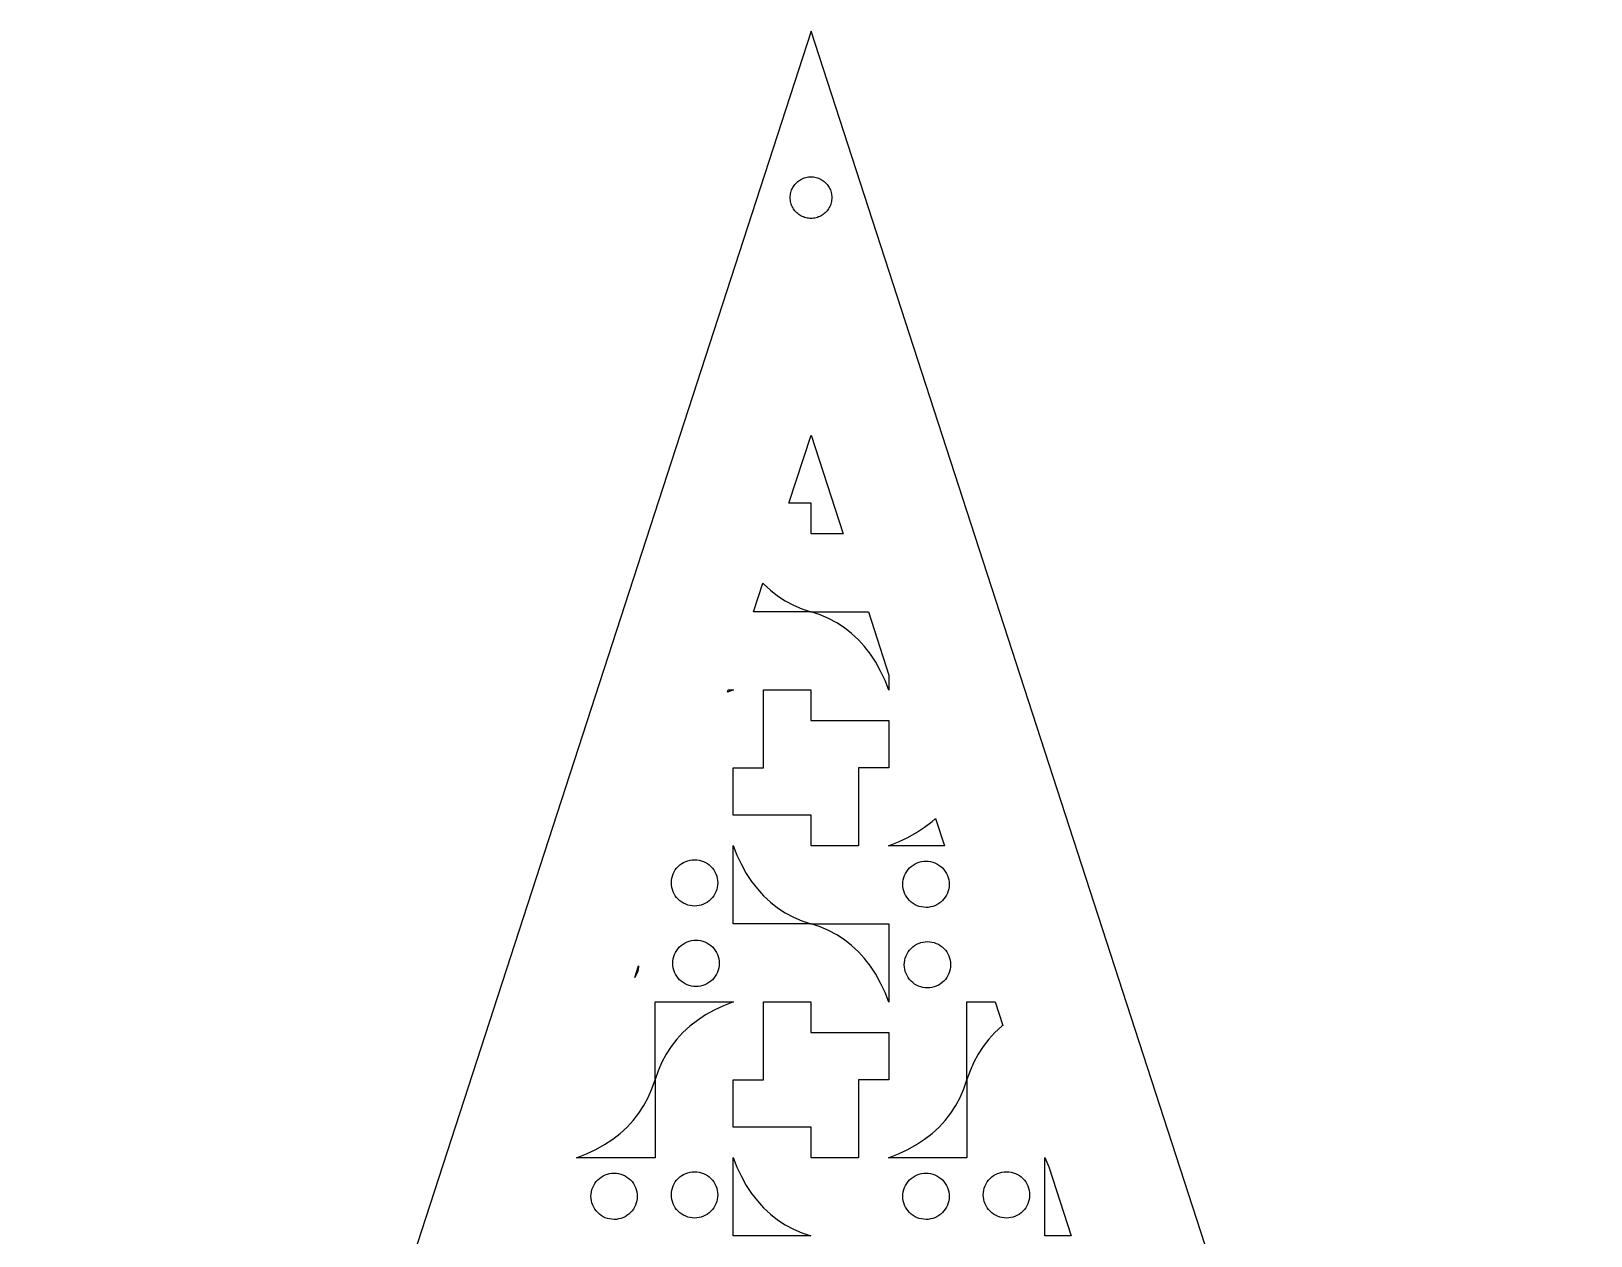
# Model space of a CAD drawing. Header units: metres. Extents: x -75 to 75, y 0 to 231.
# Drawn here: x -75 to 75, y 115 to 230.8 of the extents above; entities that cross this region are included whole.
import ezdxf

# ---------------------------------------------------------------- set-up
doc = ezdxf.new("R2010")
doc.units = ezdxf.units.M

msp = doc.modelspace()

# ---------------------------------------------------------------- linework, layer by layer
for p, q in [((0, 230.826), (-75, 0)), ((75, 0), (0, 230.826)), ((-1.68864, 215.898), (-1.61803, 216.002)), ((-1.61803, 216.002), (-1.54102, 216.101)), ((-1.54102, 216.101), (-1.45793, 216.195)), ((-1.45793, 216.195), (-1.36908, 216.284)), ((-1.36908, 216.284), (-1.27484, 216.367)), ((-1.27484, 216.367), (-1.17557, 216.444)), ((-1.17557, 216.444), (-1.07164, 216.515)), ((-1.07164, 216.515), (-0.9635, 216.579)), ((-0.9635, 216.579), (-0.85155, 216.636)), ((-0.85155, 216.636), (-0.73624, 216.686)), ((-0.73624, 216.686), (-0.61803, 216.728)), ((-0.61803, 216.728), (-0.49738, 216.763)), ((-0.49738, 216.763), (-0.37476, 216.791)), ((-0.37476, 216.791), (-0.25066, 216.81)), ((-0.25066, 216.81), (-0.12558, 216.822)), ((-0.12558, 216.822), (0, 216.826)), ((0, 216.826), (0.12558, 216.822)), ((0.12558, 216.822), (0.25066, 216.81)), ((0.25066, 216.81), (0.37476, 216.791)), ((0.37476, 216.791), (0.49738, 216.763)), ((0.49738, 216.763), (0.61803, 216.728)), ((0.61803, 216.728), (0.73624, 216.686)), ((0.73624, 216.686), (0.85155, 216.636)), ((0.85155, 216.636), (0.9635, 216.579)), ((0.9635, 216.579), (1.07164, 216.515)), ((1.07164, 216.515), (1.17557, 216.444)), ((1.17557, 216.444), (1.27484, 216.367)), ((1.27484, 216.367), (1.36908, 216.284)), ((1.36908, 216.284), (1.45793, 216.195)), ((1.45793, 216.195), (1.54102, 216.101)), ((1.54102, 216.101), (1.61803, 216.002)), ((1.61803, 216.002), (1.68864, 215.898)), ((-2, 214.826), (-1.99605, 214.952)), ((-1.99605, 214.701), (-2, 214.826)), ((-1.99605, 214.952), (-1.98422, 215.077)), ((-1.98422, 214.576), (-1.99605, 214.701)), ((-1.98422, 215.077), (-1.96457, 215.201)), ((-1.96457, 214.451), (-1.98422, 214.576)), ((-1.96457, 215.201), (-1.93716, 215.324)), ((-1.93716, 215.324), (-1.9021, 215.444)), ((-1.9021, 215.444), (-1.85954, 215.562)), ((-1.85954, 215.562), (-1.80965, 215.678)), ((-1.80965, 215.678), (-1.75261, 215.79)), ((-1.75261, 215.79), (-1.68864, 215.898)), ((1.68864, 215.898), (1.75261, 215.79)), ((1.75261, 215.79), (1.80965, 215.678)), ((1.80965, 215.678), (1.85954, 215.562)), ((1.85954, 215.562), (1.9021, 215.444)), ((1.9021, 215.444), (1.93716, 215.324)), ((1.93716, 215.324), (1.96457, 215.201)), ((1.96457, 215.201), (1.98422, 215.077)), ((1.98422, 214.576), (1.96457, 214.451)), ((1.98422, 215.077), (1.99605, 214.952)), ((1.99605, 214.701), (1.98422, 214.576)), ((1.99605, 214.952), (2, 214.826)), ((2, 214.826), (1.99605, 214.701)), ((-1.93716, 214.329), (-1.96457, 214.451)), ((-1.9021, 214.208), (-1.93716, 214.329)), ((-1.85954, 214.09), (-1.9021, 214.208)), ((-1.80965, 213.975), (-1.85954, 214.09)), ((-1.75261, 213.863), (-1.80965, 213.975)), ((-1.68864, 213.755), (-1.75261, 213.863)), ((-1.61803, 213.651), (-1.68864, 213.755)), ((-1.54102, 213.551), (-1.61803, 213.651)), ((-1.45793, 213.457), (-1.54102, 213.551)), ((-1.36908, 213.368), (-1.45793, 213.457)), ((-1.27484, 213.285), (-1.36908, 213.368)), ((-1.17557, 213.208), (-1.27484, 213.285)), ((-1.07164, 213.138), (-1.17557, 213.208)), ((-0.9635, 213.074), (-1.07164, 213.138)), ((-0.85155, 213.017), (-0.9635, 213.074)), ((-0.73624, 212.967), (-0.85155, 213.017)), ((0.85155, 213.017), (0.73624, 212.967)), ((0.9635, 213.074), (0.85155, 213.017)), ((1.07164, 213.138), (0.9635, 213.074)), ((1.17557, 213.208), (1.07164, 213.138)), ((1.27484, 213.285), (1.17557, 213.208)), ((1.36908, 213.368), (1.27484, 213.285)), ((1.45793, 213.457), (1.36908, 213.368)), ((1.54102, 213.551), (1.45793, 213.457)), ((1.61803, 213.651), (1.54102, 213.551)), ((1.68864, 213.755), (1.61803, 213.651)), ((1.75261, 213.863), (1.68864, 213.755)), ((1.80965, 213.975), (1.75261, 213.863)), ((1.85954, 214.09), (1.80965, 213.975)), ((1.9021, 214.208), (1.85954, 214.09)), ((1.93716, 214.329), (1.9021, 214.208)), ((1.96457, 214.451), (1.93716, 214.329)), ((-0.61803, 212.924), (-0.73624, 212.967)), ((-0.49738, 212.889), (-0.61803, 212.924)), ((-0.37476, 212.862), (-0.49738, 212.889)), ((-0.25066, 212.842), (-0.37476, 212.862)), ((-0.12558, 212.83), (-0.25066, 212.842)), ((0, 212.826), (-0.12558, 212.83)), ((0.12558, 212.83), (0, 212.826)), ((0.25066, 212.842), (0.12558, 212.83)), ((0.37476, 212.862), (0.25066, 212.842)), ((0.49738, 212.889), (0.37476, 212.862)), ((0.61803, 212.924), (0.49738, 212.889)), ((0.73624, 212.967), (0.61803, 212.924)), ((-2.12823, 185.443), (0, 191.993)), ((0, 191.993), (3.08357, 182.503)), ((0.0032, 185.443), (-2.12823, 185.443)), ((0.0032, 182.503), (0.0032, 185.443)), ((3.08357, 182.503), (0.0032, 182.503)), ((-5.52046, 175.003), (-4.62398, 177.762)), ((-4.62398, 177.762), (-4.55612, 177.688)), ((-4.55612, 177.688), (-3.90839, 177.088)), ((-3.90839, 177.088), (-3.21625, 176.549)), ((-3.21625, 176.549), (-2.47971, 176.07)), ((-2.47971, 176.07), (-1.69785, 175.652)), ((-1.69785, 175.652), (-0.87158, 175.294)), ((-0.01785, 175.003), (-5.52046, 175.003)), ((-0.87158, 175.294), (-0.01785, 175.003)), ((0.87158, 174.706), (0.01785, 174.997)), ((0.01785, 174.997), (5.52255, 174.997)), ((1.69785, 174.348), (0.87158, 174.706)), ((2.47971, 173.93), (1.69785, 174.348)), ((5.52255, 174.997), (7.4968, 168.921)), ((3.21625, 173.451), (2.47971, 173.93)), ((3.90839, 172.912), (3.21625, 173.451)), ((4.55612, 172.312), (3.90839, 172.912)), ((5.15854, 171.652), (4.55612, 172.312)), ((5.71655, 170.931), (5.15854, 171.652)), ((6.23062, 170.15), (5.71655, 170.931)), ((6.69891, 169.307), (6.23062, 170.15)), ((7.12326, 168.405), (6.69891, 169.307)), ((7.4968, 167.457), (7.12326, 168.405)), ((7.4968, 168.921), (7.4968, 167.457)), ((-7.45743, 167.497), (-8.03319, 167.27)), ((-8.03319, 167.27), (-7.95944, 167.497)), ((-7.95944, 167.497), (-7.45743, 167.497)), ((-4.55658, 159.997), (-4.55658, 167.497)), ((-4.55658, 167.497), (-0.0032, 167.497)), ((-0.0032, 167.497), (-0.0032, 164.557)), ((-0.0032, 164.557), (7.4968, 164.557)), ((7.4968, 164.557), (7.4968, 160.003)), ((-7.4968, 155.443), (-7.4968, 159.997)), ((-7.4968, 159.997), (-4.55658, 159.997)), ((7.4968, 160.003), (4.55658, 160.003)), ((4.55658, 160.003), (4.55658, 152.503)), ((0.0032, 155.443), (-7.4968, 155.443)), ((0.0032, 152.503), (0.0032, 155.443)), ((10.9314, 154.283), (11.6519, 154.841)), ((11.6519, 154.841), (11.9755, 155.137)), ((11.9755, 155.137), (12.8312, 152.503)), ((8.405, 152.877), (9.30725, 153.301)), ((9.30725, 153.301), (10.1495, 153.769)), ((10.1495, 153.769), (10.9314, 154.283)), ((-7.4968, 145.003), (-7.4968, 152.543)), ((-7.4968, 152.543), (-7.12326, 151.595)), ((-7.12326, 151.595), (-6.69891, 150.693)), ((4.55658, 152.503), (0.0032, 152.503)), ((7.45743, 152.503), (8.405, 152.877)), ((12.8312, 152.503), (7.45743, 152.503)), ((-13.1639, 149.987), (-13.0518, 150.175)), ((-13.0518, 150.175), (-12.9213, 150.35)), ((-12.9213, 150.35), (-12.7748, 150.512)), ((-12.7748, 150.512), (-12.6128, 150.659)), ((-12.6128, 150.659), (-12.437, 150.789)), ((-12.437, 150.789), (-12.2493, 150.901)), ((-12.2493, 150.901), (-12.0515, 150.995)), ((-12.0515, 150.995), (-11.846, 151.069)), ((-11.846, 151.069), (-11.6336, 151.122)), ((-11.6336, 151.122), (-11.4175, 151.154)), ((-11.4175, 151.154), (-11.1992, 151.164)), ((-11.1992, 151.164), (-10.9808, 151.154)), ((-10.9808, 151.154), (-10.7643, 151.122)), ((-10.7643, 151.122), (-10.5528, 151.069)), ((-10.5528, 151.069), (-10.3473, 150.995)), ((-10.3473, 150.995), (-10.1491, 150.901)), ((-10.1491, 150.901), (-9.9614, 150.789)), ((-9.9614, 150.789), (-9.78607, 150.659)), ((-9.78607, 150.659), (-9.62402, 150.512)), ((-9.62402, 150.512), (-9.47754, 150.35)), ((-9.47754, 150.35), (-9.34708, 150.175)), ((-9.34708, 150.175), (-9.23492, 149.987)), ((-6.69891, 150.693), (-6.23062, 149.85)), ((9.09851, 149.851), (9.21066, 150.038)), ((9.21066, 150.038), (9.34113, 150.214)), ((9.34113, 150.214), (9.48761, 150.376)), ((9.48761, 150.376), (9.64966, 150.522)), ((9.64966, 150.522), (9.82498, 150.652)), ((9.82498, 150.652), (10.0127, 150.765)), ((10.0127, 150.765), (10.2109, 150.858)), ((10.2109, 150.858), (10.4164, 150.932)), ((10.4164, 150.932), (10.6288, 150.986)), ((10.6288, 150.986), (10.8449, 151.018)), ((10.8449, 151.018), (11.0628, 151.028)), ((11.0628, 151.028), (11.2816, 151.017)), ((11.2816, 151.017), (11.4981, 150.985)), ((11.4981, 150.985), (11.7096, 150.932)), ((11.7096, 150.932), (11.9151, 150.858)), ((11.9151, 150.858), (12.1129, 150.765)), ((12.1129, 150.765), (12.3006, 150.652)), ((12.3006, 150.652), (12.4759, 150.522)), ((12.4759, 150.522), (12.6384, 150.376)), ((12.6384, 150.376), (12.7849, 150.214)), ((12.7849, 150.214), (12.9153, 150.038)), ((12.9153, 150.038), (13.027, 149.851)), ((-13.4267, 148.937), (-13.4161, 149.156)), ((-13.4166, 148.719), (-13.4267, 148.937)), ((-13.3841, 148.503), (-13.4166, 148.719)), ((-13.4161, 149.156), (-13.3841, 149.372)), ((-13.3841, 149.372), (-13.331, 149.584)), ((-13.331, 148.29), (-13.3841, 148.503)), ((-13.331, 149.584), (-13.2573, 149.789)), ((-13.2573, 149.789), (-13.1639, 149.987)), ((-9.23492, 149.987), (-9.14154, 149.789)), ((-9.14154, 149.789), (-9.06784, 149.584)), ((-9.06784, 149.584), (-9.01428, 149.371)), ((-9.01474, 148.502), (-9.06784, 148.29)), ((-8.9827, 148.718), (-9.01474, 148.502)), ((-9.01428, 149.371), (-8.98224, 149.155)), ((-8.97217, 148.937), (-8.9827, 148.718)), ((-8.98224, 149.155), (-8.97217, 148.937)), ((-6.23062, 149.85), (-5.71655, 149.069)), ((-5.71655, 149.069), (-5.15854, 148.348)), ((8.83575, 148.801), (8.84628, 149.019)), ((8.84583, 148.582), (8.83575, 148.801)), ((8.87787, 148.366), (8.84583, 148.582)), ((8.84628, 149.019), (8.87787, 149.236)), ((8.87787, 149.236), (8.93097, 149.447)), ((8.93097, 149.447), (9.00513, 149.653)), ((9.00513, 149.653), (9.09851, 149.851)), ((13.027, 149.851), (13.1209, 149.653)), ((13.1209, 149.653), (13.1946, 149.447)), ((13.1946, 149.447), (13.2477, 149.235)), ((13.2793, 148.582), (13.2472, 148.365)), ((13.2477, 149.235), (13.2797, 149.019)), ((13.2903, 148.801), (13.2793, 148.582)), ((13.2797, 149.019), (13.2903, 148.801)), ((-13.2573, 148.085), (-13.331, 148.29)), ((-13.1639, 147.887), (-13.2573, 148.085)), ((-13.0518, 147.7), (-13.1639, 147.887)), ((-12.9213, 147.524), (-13.0518, 147.7)), ((-12.7748, 147.362), (-12.9213, 147.524)), ((-12.6128, 147.215), (-12.7748, 147.362)), ((-12.437, 147.085), (-12.6128, 147.215)), ((-12.2493, 146.973), (-12.437, 147.085)), ((-9.9614, 147.085), (-10.1491, 146.973)), ((-9.78607, 147.215), (-9.9614, 147.085)), ((-9.62448, 147.362), (-9.78607, 147.215)), ((-9.47754, 147.524), (-9.62448, 147.362)), ((-9.34753, 147.699), (-9.47754, 147.524)), ((-9.23492, 147.887), (-9.34753, 147.699)), ((-9.14154, 148.084), (-9.23492, 147.887)), ((-9.06784, 148.29), (-9.14154, 148.084)), ((-5.15854, 148.348), (-4.55612, 147.688)), ((-4.55612, 147.688), (-3.90839, 147.088)), ((-3.90839, 147.088), (-3.21625, 146.549)), ((8.93097, 148.154), (8.87787, 148.366)), ((9.00513, 147.948), (8.93097, 148.154)), ((9.09851, 147.751), (9.00513, 147.948)), ((9.21066, 147.563), (9.09851, 147.751)), ((9.34113, 147.387), (9.21066, 147.563)), ((9.48761, 147.226), (9.34113, 147.387)), ((9.64966, 147.079), (9.48761, 147.226)), ((9.82498, 146.949), (9.64966, 147.079)), ((12.4759, 147.079), (12.3006, 146.949)), ((12.6379, 147.225), (12.4759, 147.079)), ((12.7849, 147.387), (12.6379, 147.225)), ((12.9149, 147.563), (12.7849, 147.387)), ((13.027, 147.751), (12.9149, 147.563)), ((13.1209, 147.948), (13.027, 147.751)), ((13.1946, 148.154), (13.1209, 147.948)), ((13.2472, 148.365), (13.1946, 148.154)), ((-12.0515, 146.879), (-12.2493, 146.973)), ((-11.846, 146.805), (-12.0515, 146.879)), ((-11.6345, 146.752), (-11.846, 146.805)), ((-11.418, 146.721), (-11.6345, 146.752)), ((-11.1992, 146.71), (-11.418, 146.721)), ((-10.9813, 146.72), (-11.1992, 146.71)), ((-10.7652, 146.752), (-10.9813, 146.72)), ((-10.5528, 146.805), (-10.7652, 146.752)), ((-10.3473, 146.879), (-10.5528, 146.805)), ((-10.1491, 146.973), (-10.3473, 146.879)), ((-3.21625, 146.549), (-2.47971, 146.07)), ((-2.47971, 146.07), (-1.69785, 145.652)), ((-1.69785, 145.652), (-0.87158, 145.294)), ((10.0127, 146.836), (9.82498, 146.949)), ((10.2109, 146.743), (10.0127, 146.836)), ((10.4164, 146.669), (10.2109, 146.743)), ((10.6279, 146.616), (10.4164, 146.669)), ((10.8444, 146.584), (10.6279, 146.616)), ((11.0628, 146.573), (10.8444, 146.584)), ((11.2811, 146.583), (11.0628, 146.573)), ((11.4972, 146.616), (11.2811, 146.583)), ((11.7096, 146.669), (11.4972, 146.616)), ((11.9151, 146.743), (11.7096, 146.669)), ((12.1129, 146.836), (11.9151, 146.743)), ((12.3006, 146.949), (12.1129, 146.836)), ((-0.01785, 145.003), (-7.4968, 145.003)), ((-0.87158, 145.294), (-0.01785, 145.003)), ((0.87158, 144.706), (0.01785, 144.997)), ((0.01785, 144.997), (7.4968, 144.997)), ((1.69785, 144.348), (0.87158, 144.706)), ((2.47971, 143.93), (1.69785, 144.348)), ((7.4968, 144.997), (7.4968, 137.457)), ((-12.9153, 142.437), (-12.7849, 142.613)), ((-12.7849, 142.613), (-12.6384, 142.774)), ((-12.6384, 142.774), (-12.4759, 142.921)), ((-12.4759, 142.921), (-12.3006, 143.051)), ((-12.3006, 143.051), (-12.1129, 143.164)), ((-12.1129, 143.164), (-11.9151, 143.257)), ((-11.9151, 143.257), (-11.7096, 143.331)), ((-11.7096, 143.331), (-11.4972, 143.384)), ((-11.4972, 143.384), (-11.2811, 143.417)), ((-11.2811, 143.417), (-11.0628, 143.427)), ((-11.0628, 143.427), (-10.8444, 143.416)), ((-10.8444, 143.416), (-10.6279, 143.384)), ((-10.6279, 143.384), (-10.4164, 143.331)), ((-10.4164, 143.331), (-10.2109, 143.257)), ((-10.2109, 143.257), (-10.0127, 143.164)), ((-10.0127, 143.164), (-9.82498, 143.051)), ((-9.82498, 143.051), (-9.64966, 142.921)), ((-9.64966, 142.921), (-9.48761, 142.774)), ((-9.48761, 142.774), (-9.34113, 142.613)), ((-9.34113, 142.613), (-9.21066, 142.437)), ((3.21625, 143.451), (2.47971, 143.93)), ((3.90839, 142.912), (3.21625, 143.451)), ((4.55612, 142.312), (3.90839, 142.912)), ((9.47754, 142.476), (9.62402, 142.638)), ((9.62402, 142.638), (9.78607, 142.785)), ((9.78607, 142.785), (9.9614, 142.915)), ((9.9614, 142.915), (10.1491, 143.027)), ((10.1491, 143.027), (10.3473, 143.121)), ((10.3473, 143.121), (10.5528, 143.195)), ((10.5528, 143.195), (10.7652, 143.248)), ((10.7652, 143.248), (10.9813, 143.28)), ((10.9813, 143.28), (11.1992, 143.29)), ((11.1992, 143.29), (11.418, 143.279)), ((11.418, 143.279), (11.6345, 143.248)), ((11.6345, 143.248), (11.846, 143.195)), ((11.846, 143.195), (12.0515, 143.121)), ((12.0515, 143.121), (12.2493, 143.027)), ((12.2493, 143.027), (12.437, 142.915)), ((12.437, 142.915), (12.6128, 142.785)), ((12.6128, 142.785), (12.7748, 142.638)), ((12.7748, 142.638), (12.9213, 142.476)), ((-13.2903, 141.199), (-13.2793, 141.418)), ((-13.2797, 140.981), (-13.2903, 141.199)), ((-13.2793, 141.418), (-13.2477, 141.635)), ((-13.2477, 141.635), (-13.1946, 141.846)), ((-13.1946, 141.846), (-13.1209, 142.052)), ((-13.1209, 142.052), (-13.027, 142.249)), ((-13.027, 142.249), (-12.9153, 142.437)), ((-9.21066, 142.437), (-9.09851, 142.249)), ((-9.09851, 142.249), (-9.00513, 142.052)), ((-9.00513, 142.052), (-8.93097, 141.846)), ((-8.93097, 141.846), (-8.87787, 141.634)), ((-8.87787, 141.634), (-8.84583, 141.418)), ((-8.83575, 141.199), (-8.84628, 140.981)), ((-8.84583, 141.418), (-8.83575, 141.199)), ((5.15854, 141.652), (4.55612, 142.312)), ((5.71655, 140.931), (5.15854, 141.652)), ((8.97217, 141.063), (8.9827, 141.282)), ((8.98224, 140.845), (8.97217, 141.063)), ((8.9827, 141.282), (9.01474, 141.498)), ((9.01474, 141.498), (9.06784, 141.71)), ((9.06784, 141.71), (9.14154, 141.915)), ((9.14154, 141.915), (9.23492, 142.113)), ((9.23492, 142.113), (9.34708, 142.3)), ((9.34708, 142.3), (9.47754, 142.476)), ((12.9213, 142.476), (13.0518, 142.3)), ((13.0518, 142.3), (13.1639, 142.113)), ((13.1639, 142.113), (13.2573, 141.915)), ((13.2573, 141.915), (13.331, 141.71)), ((13.331, 141.71), (13.3841, 141.497)), ((13.3841, 141.497), (13.4166, 141.281)), ((13.4267, 141.063), (13.4161, 140.844)), ((13.4166, 141.281), (13.4267, 141.063)), ((-16.952, 139.821), (-16.5777, 140.973)), ((-16.9487, 139.825), (-16.952, 139.821)), ((-16.8361, 140.013), (-16.9487, 139.825)), ((-16.7427, 140.21), (-16.8361, 140.013)), ((-16.669, 140.416), (-16.7427, 140.21)), ((-16.6164, 140.628), (-16.669, 140.416)), ((-16.5839, 140.844), (-16.6164, 140.628)), ((-16.5777, 140.973), (-16.5839, 140.844)), ((-13.2477, 140.765), (-13.2797, 140.981)), ((-13.1946, 140.553), (-13.2477, 140.765)), ((-13.1209, 140.347), (-13.1946, 140.553)), ((-13.027, 140.149), (-13.1209, 140.347)), ((-12.9153, 139.962), (-13.027, 140.149)), ((-12.7849, 139.786), (-12.9153, 139.962)), ((-12.6384, 139.624), (-12.7849, 139.786)), ((-12.4759, 139.478), (-12.6384, 139.624)), ((-9.48807, 139.624), (-9.64966, 139.478)), ((-9.34113, 139.786), (-9.48807, 139.624)), ((-9.21112, 139.961), (-9.34113, 139.786)), ((-9.09851, 140.149), (-9.21112, 139.961)), ((-9.00513, 140.347), (-9.09851, 140.149)), ((-8.93097, 140.553), (-9.00513, 140.347)), ((-8.87833, 140.764), (-8.93097, 140.553)), ((-8.84628, 140.981), (-8.87833, 140.764)), ((6.23062, 140.15), (5.71655, 140.931)), ((6.69891, 139.307), (6.23062, 140.15)), ((9.01428, 140.629), (8.98224, 140.845)), ((9.06784, 140.416), (9.01428, 140.629)), ((9.14154, 140.211), (9.06784, 140.416)), ((9.23492, 140.013), (9.14154, 140.211)), ((9.34708, 139.825), (9.23492, 140.013)), ((9.47754, 139.65), (9.34708, 139.825)), ((9.62402, 139.488), (9.47754, 139.65)), ((12.9213, 139.65), (12.7744, 139.488)), ((13.0513, 139.825), (12.9213, 139.65)), ((13.1639, 140.013), (13.0513, 139.825)), ((13.2573, 140.21), (13.1639, 140.013)), ((13.331, 140.416), (13.2573, 140.21)), ((13.3836, 140.628), (13.331, 140.416)), ((13.4161, 140.844), (13.3836, 140.628)), ((-12.3006, 139.348), (-12.4759, 139.478)), ((-12.1129, 139.235), (-12.3006, 139.348)), ((-11.9151, 139.142), (-12.1129, 139.235)), ((-11.7096, 139.068), (-11.9151, 139.142)), ((-11.4981, 139.015), (-11.7096, 139.068)), ((-11.2816, 138.983), (-11.4981, 139.015)), ((-11.0628, 138.972), (-11.2816, 138.983)), ((-10.8449, 138.982), (-11.0628, 138.972)), ((-10.6288, 139.014), (-10.8449, 138.982)), ((-10.4164, 139.068), (-10.6288, 139.014)), ((-10.2109, 139.142), (-10.4164, 139.068)), ((-10.0127, 139.235), (-10.2109, 139.142)), ((-9.82498, 139.348), (-10.0127, 139.235)), ((-9.64966, 139.478), (-9.82498, 139.348)), ((7.12326, 138.405), (6.69891, 139.307)), ((7.4968, 137.457), (7.12326, 138.405)), ((9.78607, 139.341), (9.62402, 139.488)), ((9.9614, 139.211), (9.78607, 139.341)), ((10.1491, 139.099), (9.9614, 139.211)), ((10.3473, 139.005), (10.1491, 139.099)), ((10.5528, 138.931), (10.3473, 139.005)), ((10.7643, 138.878), (10.5528, 138.931)), ((10.9808, 138.846), (10.7643, 138.878)), ((11.1992, 138.836), (10.9808, 138.846)), ((11.4175, 138.846), (11.1992, 138.836)), ((11.6336, 138.878), (11.4175, 138.846)), ((11.846, 138.931), (11.6336, 138.878)), ((12.0515, 139.005), (11.846, 138.931)), ((12.2493, 139.099), (12.0515, 139.005)), ((12.437, 139.211), (12.2493, 139.099)), ((12.6128, 139.341), (12.437, 139.211)), ((12.7744, 139.488), (12.6128, 139.341)), ((-14.9968, 137.497), (-7.45743, 137.497)), ((-14.9968, 130.018), (-14.9968, 137.497)), ((-9.30725, 136.699), (-10.1495, 136.231)), ((-8.405, 137.123), (-9.30725, 136.699)), ((-7.45743, 137.497), (-8.405, 137.123)), ((-4.55658, 129.997), (-4.55658, 137.497)), ((-4.55658, 137.497), (-0.0032, 137.497)), ((-0.0032, 137.497), (-0.0032, 134.557)), ((15.0032, 137.497), (17.707, 137.497)), ((15.0032, 130.018), (15.0032, 137.497)), ((17.707, 137.497), (18.4429, 135.232)), ((-11.6519, 135.159), (-12.312, 134.556)), ((-10.9314, 135.717), (-11.6519, 135.159)), ((-10.1495, 136.231), (-10.9314, 135.717)), ((18.3481, 135.159), (17.688, 134.556)), ((18.4429, 135.232), (18.3481, 135.159)), ((-12.9121, 133.908), (-13.4509, 133.216)), ((-12.312, 134.556), (-12.9121, 133.908)), ((-0.0032, 134.557), (7.4968, 134.557)), ((7.4968, 134.557), (7.4968, 130.003)), ((17.0879, 133.908), (16.5491, 133.216)), ((17.688, 134.556), (17.0879, 133.908)), ((-13.9302, 132.48), (-14.3481, 131.698)), ((-13.4509, 133.216), (-13.9302, 132.48)), ((16.0698, 132.48), (15.6519, 131.698)), ((16.5491, 133.216), (16.0698, 132.48)), ((-14.7057, 130.872), (-14.9968, 130.018)), ((-14.3481, 131.698), (-14.7057, 130.872)), ((15.2943, 130.872), (15.0032, 130.018)), ((15.6519, 131.698), (15.2943, 130.872)), ((-15.6519, 128.302), (-15.2943, 129.128)), ((-15.2943, 129.128), (-15.0032, 129.982)), ((-15.0032, 129.982), (-15.0032, 122.503)), ((-7.4968, 125.443), (-7.4968, 129.997)), ((-7.4968, 129.997), (-4.55658, 129.997)), ((7.4968, 130.003), (4.55658, 130.003)), ((4.55658, 130.003), (4.55658, 122.503)), ((14.3481, 128.302), (14.7057, 129.128)), ((14.7057, 129.128), (14.9968, 129.982)), ((14.9968, 129.982), (14.9968, 122.503)), ((-16.5491, 126.784), (-16.0698, 127.52)), ((-16.0698, 127.52), (-15.6519, 128.302)), ((13.4509, 126.784), (13.9302, 127.52)), ((13.9302, 127.52), (14.3481, 128.302)), ((-17.688, 125.444), (-17.0879, 126.092)), ((-17.0879, 126.092), (-16.5491, 126.784)), ((12.312, 125.444), (12.9121, 126.092)), ((12.9121, 126.092), (13.4509, 126.784)), ((-19.0686, 124.283), (-18.3481, 124.841)), ((-18.3481, 124.841), (-17.688, 125.444)), ((0.0032, 125.443), (-7.4968, 125.443)), ((0.0032, 122.503), (0.0032, 125.443)), ((10.9314, 124.283), (11.6519, 124.841)), ((11.6519, 124.841), (12.312, 125.444)), ((-21.595, 122.877), (-20.6927, 123.301)), ((-20.6927, 123.301), (-19.8505, 123.769)), ((-19.8505, 123.769), (-19.0686, 124.283)), ((8.405, 122.877), (9.30725, 123.301)), ((9.30725, 123.301), (10.1495, 123.769)), ((10.1495, 123.769), (10.9314, 124.283)), ((-22.5426, 122.503), (-21.595, 122.877)), ((-15.0032, 122.503), (-22.5426, 122.503)), ((-7.4968, 115.003), (-7.4968, 122.543)), ((-7.4968, 122.543), (-7.12326, 121.595)), ((-7.12326, 121.595), (-6.69891, 120.693)), ((4.55658, 122.503), (0.0032, 122.503)), ((7.45743, 122.503), (8.405, 122.877)), ((14.9968, 122.503), (7.45743, 122.503)), ((22.5032, 115.003), (22.5032, 122.543)), ((22.5032, 122.543), (22.8603, 121.637)), ((22.8603, 121.637), (25.0156, 115.003)), ((-20.9015, 119.851), (-20.7893, 120.038)), ((-20.7893, 120.038), (-20.6589, 120.214)), ((-20.6589, 120.214), (-20.5124, 120.376)), ((-20.5124, 120.376), (-20.3503, 120.522)), ((-20.3503, 120.522), (-20.175, 120.652)), ((-20.175, 120.652), (-19.9873, 120.765)), ((-19.9873, 120.765), (-19.7891, 120.858)), ((-19.7891, 120.858), (-19.5836, 120.932)), ((-19.5836, 120.932), (-19.3712, 120.986)), ((-19.3712, 120.986), (-19.1551, 121.018)), ((-19.1551, 121.018), (-18.9372, 121.028)), ((-18.9372, 121.028), (-18.7184, 121.017)), ((-18.7184, 121.017), (-18.5019, 120.985)), ((-18.5019, 120.985), (-18.2904, 120.932)), ((-18.2904, 120.932), (-18.0849, 120.858)), ((-18.0849, 120.858), (-17.8871, 120.765)), ((-17.8871, 120.765), (-17.6994, 120.652)), ((-17.6994, 120.652), (-17.5241, 120.522)), ((-17.5241, 120.522), (-17.3616, 120.376)), ((-17.3616, 120.376), (-17.2151, 120.214)), ((-17.2151, 120.214), (-17.0847, 120.038)), ((-17.0847, 120.038), (-16.973, 119.851)), ((-13.1639, 119.987), (-13.0518, 120.175)), ((-13.0518, 120.175), (-12.9213, 120.35)), ((-12.9213, 120.35), (-12.7748, 120.512)), ((-12.7748, 120.512), (-12.6128, 120.659)), ((-12.6128, 120.659), (-12.437, 120.789)), ((-12.437, 120.789), (-12.2493, 120.901)), ((-12.2493, 120.901), (-12.0515, 120.995)), ((-12.0515, 120.995), (-11.846, 121.069)), ((-11.846, 121.069), (-11.6336, 121.122)), ((-11.6336, 121.122), (-11.4175, 121.154)), ((-11.4175, 121.154), (-11.1992, 121.164)), ((-11.1992, 121.164), (-10.9808, 121.154)), ((-10.9808, 121.154), (-10.7643, 121.122)), ((-10.7643, 121.122), (-10.5528, 121.069)), ((-10.5528, 121.069), (-10.3473, 120.995)), ((-10.3473, 120.995), (-10.1491, 120.901)), ((-10.1491, 120.901), (-9.9614, 120.789)), ((-9.9614, 120.789), (-9.78607, 120.659)), ((-9.78607, 120.659), (-9.62402, 120.512)), ((-9.62402, 120.512), (-9.47754, 120.35)), ((-9.47754, 120.35), (-9.34708, 120.175)), ((-9.34708, 120.175), (-9.23492, 119.987)), ((-6.69891, 120.693), (-6.23062, 119.85)), ((9.09851, 119.851), (9.21066, 120.038)), ((9.21066, 120.038), (9.34113, 120.214)), ((9.34113, 120.214), (9.48761, 120.376)), ((9.48761, 120.376), (9.64966, 120.522)), ((9.64966, 120.522), (9.82498, 120.652)), ((9.82498, 120.652), (10.0127, 120.765)), ((10.0127, 120.765), (10.2109, 120.858)), ((10.2109, 120.858), (10.4164, 120.932)), ((10.4164, 120.932), (10.6288, 120.986)), ((10.6288, 120.986), (10.8449, 121.018)), ((10.8449, 121.018), (11.0628, 121.028)), ((11.0628, 121.028), (11.2816, 121.017)), ((11.2816, 121.017), (11.4981, 120.985)), ((11.4981, 120.985), (11.7096, 120.932)), ((11.7096, 120.932), (11.9151, 120.858)), ((11.9151, 120.858), (12.1129, 120.765)), ((12.1129, 120.765), (12.3006, 120.652)), ((12.3006, 120.652), (12.4759, 120.522)), ((12.4759, 120.522), (12.6384, 120.376)), ((12.6384, 120.376), (12.7849, 120.214)), ((12.7849, 120.214), (12.9153, 120.038)), ((12.9153, 120.038), (13.027, 119.851)), ((16.8361, 119.987), (16.9482, 120.175)), ((16.9482, 120.175), (17.0787, 120.35)), ((17.0787, 120.35), (17.2252, 120.512)), ((17.2252, 120.512), (17.3872, 120.659)), ((17.3872, 120.659), (17.563, 120.789)), ((17.563, 120.789), (17.7507, 120.901)), ((17.7507, 120.901), (17.9485, 120.995)), ((17.9485, 120.995), (18.154, 121.069)), ((18.154, 121.069), (18.3664, 121.122)), ((18.3664, 121.122), (18.5825, 121.154)), ((18.5825, 121.154), (18.8008, 121.164)), ((18.8008, 121.164), (19.0192, 121.154)), ((19.0192, 121.154), (19.2357, 121.122)), ((19.2357, 121.122), (19.4472, 121.069)), ((19.4472, 121.069), (19.6527, 120.995)), ((19.6527, 120.995), (19.8509, 120.901)), ((19.8509, 120.901), (20.0386, 120.789)), ((20.0386, 120.789), (20.2139, 120.659)), ((20.2139, 120.659), (20.376, 120.512)), ((20.376, 120.512), (20.5225, 120.35)), ((20.5225, 120.35), (20.6529, 120.175)), ((20.6529, 120.175), (20.7651, 119.987)), ((-21.1642, 118.801), (-21.1537, 119.019)), ((-21.1542, 118.582), (-21.1642, 118.801)), ((-21.1221, 118.366), (-21.1542, 118.582)), ((-21.1537, 119.019), (-21.1221, 119.236)), ((-21.1221, 119.236), (-21.069, 119.447)), ((-21.069, 119.447), (-20.9949, 119.653)), ((-20.9949, 119.653), (-20.9015, 119.851)), ((-16.973, 119.851), (-16.8791, 119.653)), ((-16.8791, 119.653), (-16.8054, 119.447)), ((-16.8054, 119.447), (-16.7523, 119.235)), ((-16.7207, 118.582), (-16.7528, 118.365)), ((-16.7523, 119.235), (-16.7203, 119.019)), ((-16.7097, 118.801), (-16.7207, 118.582)), ((-16.7203, 119.019), (-16.7097, 118.801)), ((-13.4267, 118.937), (-13.4161, 119.156)), ((-13.4166, 118.719), (-13.4267, 118.937)), ((-13.3841, 118.503), (-13.4166, 118.719)), ((-13.4161, 119.156), (-13.3841, 119.372)), ((-13.3841, 119.372), (-13.331, 119.584)), ((-13.331, 118.29), (-13.3841, 118.503)), ((-13.331, 119.584), (-13.2573, 119.789)), ((-13.2573, 119.789), (-13.1639, 119.987)), ((-9.23492, 119.987), (-9.14154, 119.789)), ((-9.14154, 119.789), (-9.06784, 119.584)), ((-9.06784, 119.584), (-9.01428, 119.371)), ((-9.01474, 118.502), (-9.06784, 118.29)), ((-8.9827, 118.718), (-9.01474, 118.502)), ((-9.01428, 119.371), (-8.98224, 119.155)), ((-8.97217, 118.937), (-8.9827, 118.718)), ((-8.98224, 119.155), (-8.97217, 118.937)), ((-6.23062, 119.85), (-5.71655, 119.069)), ((-5.71655, 119.069), (-5.15854, 118.348)), ((8.83575, 118.801), (8.84628, 119.019)), ((8.84583, 118.582), (8.83575, 118.801)), ((8.87787, 118.366), (8.84583, 118.582)), ((8.84628, 119.019), (8.87787, 119.236)), ((8.87787, 119.236), (8.93097, 119.447)), ((8.93097, 119.447), (9.00513, 119.653)), ((9.00513, 119.653), (9.09851, 119.851)), ((13.027, 119.851), (13.1209, 119.653)), ((13.1209, 119.653), (13.1946, 119.447)), ((13.1946, 119.447), (13.2477, 119.235)), ((13.2793, 118.582), (13.2472, 118.365)), ((13.2477, 119.235), (13.2797, 119.019)), ((13.2903, 118.801), (13.2793, 118.582)), ((13.2797, 119.019), (13.2903, 118.801)), ((16.5733, 118.937), (16.5839, 119.156)), ((16.5834, 118.719), (16.5733, 118.937)), ((16.6159, 118.503), (16.5834, 118.719)), ((16.5839, 119.156), (16.6159, 119.372)), ((16.6159, 119.372), (16.669, 119.584)), ((16.669, 118.29), (16.6159, 118.503)), ((16.669, 119.584), (16.7427, 119.789)), ((16.7427, 119.789), (16.8361, 119.987)), ((20.7651, 119.987), (20.8585, 119.789)), ((20.8585, 119.789), (20.9322, 119.584)), ((20.9322, 119.584), (20.9857, 119.371)), ((20.9853, 118.502), (20.9322, 118.29)), ((21.0173, 118.718), (20.9853, 118.502)), ((20.9857, 119.371), (21.0178, 119.155)), ((21.0278, 118.937), (21.0173, 118.718)), ((21.0178, 119.155), (21.0278, 118.937)), ((-21.069, 118.154), (-21.1221, 118.366)), ((-20.9949, 117.948), (-21.069, 118.154)), ((-20.9015, 117.751), (-20.9949, 117.948)), ((-20.7893, 117.563), (-20.9015, 117.751)), ((-20.6589, 117.387), (-20.7893, 117.563)), ((-20.5124, 117.226), (-20.6589, 117.387)), ((-20.3503, 117.079), (-20.5124, 117.226)), ((-20.175, 116.949), (-20.3503, 117.079)), ((-17.5241, 117.079), (-17.6994, 116.949)), ((-17.3621, 117.225), (-17.5241, 117.079)), ((-17.2151, 117.387), (-17.3621, 117.225)), ((-17.0851, 117.563), (-17.2151, 117.387)), ((-16.973, 117.751), (-17.0851, 117.563)), ((-16.8791, 117.948), (-16.973, 117.751)), ((-16.8054, 118.154), (-16.8791, 117.948)), ((-16.7528, 118.365), (-16.8054, 118.154)), ((-13.2573, 118.085), (-13.331, 118.29)), ((-13.1639, 117.887), (-13.2573, 118.085)), ((-13.0518, 117.7), (-13.1639, 117.887)), ((-12.9213, 117.524), (-13.0518, 117.7)), ((-12.7748, 117.362), (-12.9213, 117.524)), ((-12.6128, 117.215), (-12.7748, 117.362)), ((-12.437, 117.085), (-12.6128, 117.215)), ((-12.2493, 116.973), (-12.437, 117.085)), ((-9.9614, 117.085), (-10.1491, 116.973)), ((-9.78607, 117.215), (-9.9614, 117.085)), ((-9.62448, 117.362), (-9.78607, 117.215)), ((-9.47754, 117.524), (-9.62448, 117.362)), ((-9.34753, 117.699), (-9.47754, 117.524)), ((-9.23492, 117.887), (-9.34753, 117.699)), ((-9.14154, 118.084), (-9.23492, 117.887)), ((-9.06784, 118.29), (-9.14154, 118.084)), ((-5.15854, 118.348), (-4.55612, 117.688)), ((-4.55612, 117.688), (-3.90839, 117.088)), ((-3.90839, 117.088), (-3.21625, 116.549)), ((8.93097, 118.154), (8.87787, 118.366)), ((9.00513, 117.948), (8.93097, 118.154)), ((9.09851, 117.751), (9.00513, 117.948)), ((9.21066, 117.563), (9.09851, 117.751)), ((9.34113, 117.387), (9.21066, 117.563)), ((9.48761, 117.226), (9.34113, 117.387)), ((9.64966, 117.079), (9.48761, 117.226)), ((9.82498, 116.949), (9.64966, 117.079)), ((12.4759, 117.079), (12.3006, 116.949)), ((12.6379, 117.225), (12.4759, 117.079)), ((12.7849, 117.387), (12.6379, 117.225)), ((12.9149, 117.563), (12.7849, 117.387)), ((13.027, 117.751), (12.9149, 117.563)), ((13.1209, 117.948), (13.027, 117.751)), ((13.1946, 118.154), (13.1209, 117.948)), ((13.2472, 118.365), (13.1946, 118.154)), ((16.7427, 118.085), (16.669, 118.29)), ((16.8361, 117.887), (16.7427, 118.085)), ((16.9482, 117.7), (16.8361, 117.887)), ((17.0787, 117.524), (16.9482, 117.7)), ((17.2252, 117.362), (17.0787, 117.524)), ((17.3872, 117.215), (17.2252, 117.362)), ((17.563, 117.085), (17.3872, 117.215)), ((17.7507, 116.973), (17.563, 117.085)), ((20.0386, 117.085), (19.8509, 116.973)), ((20.2139, 117.215), (20.0386, 117.085)), ((20.3755, 117.362), (20.2139, 117.215)), ((20.5225, 117.524), (20.3755, 117.362)), ((20.6525, 117.699), (20.5225, 117.524)), ((20.7651, 117.887), (20.6525, 117.699)), ((20.8585, 118.084), (20.7651, 117.887)), ((20.9322, 118.29), (20.8585, 118.084)), ((-19.9873, 116.836), (-20.175, 116.949)), ((-19.7891, 116.743), (-19.9873, 116.836)), ((-19.5836, 116.669), (-19.7891, 116.743)), ((-19.3721, 116.616), (-19.5836, 116.669)), ((-19.1556, 116.584), (-19.3721, 116.616)), ((-18.9372, 116.573), (-19.1556, 116.584)), ((-18.7189, 116.583), (-18.9372, 116.573)), ((-18.5028, 116.616), (-18.7189, 116.583)), ((-18.2904, 116.669), (-18.5028, 116.616)), ((-18.0849, 116.743), (-18.2904, 116.669)), ((-17.8871, 116.836), (-18.0849, 116.743)), ((-17.6994, 116.949), (-17.8871, 116.836)), ((-12.0515, 116.879), (-12.2493, 116.973)), ((-11.846, 116.805), (-12.0515, 116.879)), ((-11.6345, 116.752), (-11.846, 116.805)), ((-11.418, 116.721), (-11.6345, 116.752)), ((-11.1992, 116.71), (-11.418, 116.721)), ((-10.9813, 116.72), (-11.1992, 116.71)), ((-10.7652, 116.752), (-10.9813, 116.72)), ((-10.5528, 116.805), (-10.7652, 116.752)), ((-10.3473, 116.879), (-10.5528, 116.805)), ((-10.1491, 116.973), (-10.3473, 116.879)), ((-3.21625, 116.549), (-2.47971, 116.07)), ((-2.47971, 116.07), (-1.69785, 115.652)), ((-1.69785, 115.652), (-0.87158, 115.294)), ((10.0127, 116.836), (9.82498, 116.949)), ((10.2109, 116.743), (10.0127, 116.836)), ((10.4164, 116.669), (10.2109, 116.743)), ((10.6279, 116.616), (10.4164, 116.669)), ((10.8444, 116.584), (10.6279, 116.616)), ((11.0628, 116.573), (10.8444, 116.584)), ((11.2811, 116.583), (11.0628, 116.573)), ((11.4972, 116.616), (11.2811, 116.583)), ((11.7096, 116.669), (11.4972, 116.616)), ((11.9151, 116.743), (11.7096, 116.669)), ((12.1129, 116.836), (11.9151, 116.743)), ((12.3006, 116.949), (12.1129, 116.836)), ((17.9485, 116.879), (17.7507, 116.973)), ((18.154, 116.805), (17.9485, 116.879)), ((18.3655, 116.752), (18.154, 116.805)), ((18.582, 116.721), (18.3655, 116.752)), ((18.8008, 116.71), (18.582, 116.721)), ((19.0187, 116.72), (18.8008, 116.71)), ((19.2348, 116.752), (19.0187, 116.72)), ((19.4472, 116.805), (19.2348, 116.752)), ((19.6527, 116.879), (19.4472, 116.805)), ((19.8509, 116.973), (19.6527, 116.879)), ((-0.01785, 115.003), (-7.4968, 115.003)), ((-0.87158, 115.294), (-0.01785, 115.003)), ((25.0156, 115.003), (22.5032, 115.003))]:
    msp.add_line(p, q)

doc.saveas('drawing.dxf')
